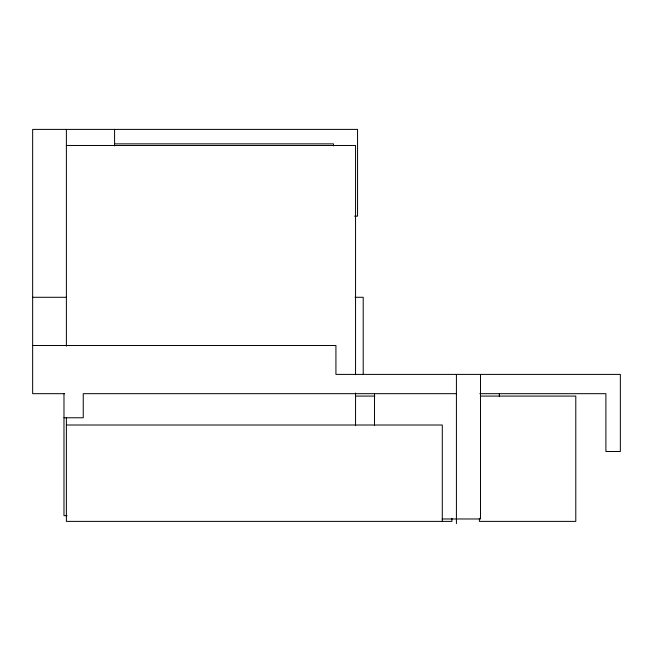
<?xml version="1.0" encoding="UTF-8"?>
<svg xmlns="http://www.w3.org/2000/svg" width="653" height="653" viewBox="0 0 653 653"><rect width="100%" height="100%" fill="white"/><g stroke="black" fill="none" stroke-linecap="round" stroke-linejoin="round"><path stroke-width="0.98" d="M114.577 143.864L333.463 143.864L333.463 145.897M66.386 145.48L355.55 145.48L355.55 374.691M354.546 216.151L357.558 216.151L357.558 129.4L32.65 129.4L32.65 393.677L64.623 393.677M32.65 297.286L66.386 297.286M355.044 297.286L363.207 297.286L363.207 374.398M32.65 345.486L335.928 345.486L335.928 374.398L620.35 374.398L620.35 451.509L605.894 451.509L605.894 393.677L479.824 393.677M456.414 393.677L83.249 393.677L83.249 417.773L63.978 417.773M355.55 396.085L374.822 396.085M480.42 396.085L575.791 396.085L575.791 521.388L479.4 521.388L479.4 518.335M66.386 425.005L442.293 425.005L442.293 521.388M67.03 515.666L63.978 515.666L63.978 393.677M442.146 518.98L480.51 518.98L480.51 374.398M499.341 393.677L499.341 396.755M456.414 374.398L456.414 523.6M451.933 518.335L451.933 521.388L66.386 521.388L66.386 417.479M374.487 393.677L374.487 425.307M355.55 393.033L355.55 425.625M114.577 129.4L114.577 145.897M66.386 129.4L66.386 346.172"/></g></svg>
